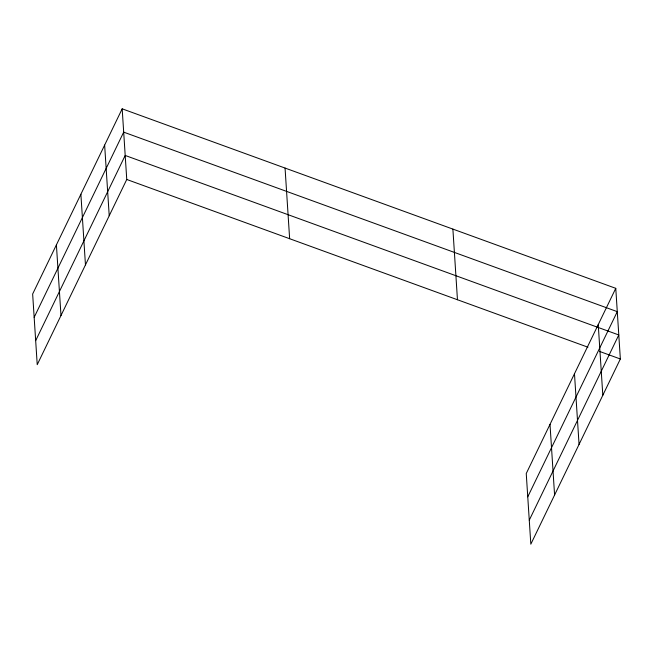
<?xml version="1.0" encoding="UTF-8"?>
<svg xmlns="http://www.w3.org/2000/svg" width="653" height="653" viewBox="0 0 653 653"><rect width="100%" height="100%" fill="white"/><g stroke="black" fill="none" stroke-linecap="round" stroke-linejoin="round"><path stroke-width="0.98" d="M122.176 108.822L32.65 294.013L37.229 364.668L126.755 179.477L122.176 108.822L615.771 288.332L620.35 358.987L530.824 544.178L526.245 473.523L615.771 288.332M34.16 317.334L123.686 132.143L617.281 311.652L527.755 496.835M35.67 340.646L125.196 155.455L618.791 334.965L529.273 520.155M126.755 179.477L587.961 347.208M599.397 351.363L620.35 358.987M598.238 324.606L602.817 395.253M574.477 373.745L579.056 444.399M550.006 424.377L554.585 495.031M452.888 229.097L457.459 299.743M285.059 168.066L289.638 238.712M104.643 145.097L109.222 215.751M80.882 194.243L85.461 264.889M56.403 244.875L60.982 315.521"/></g></svg>
